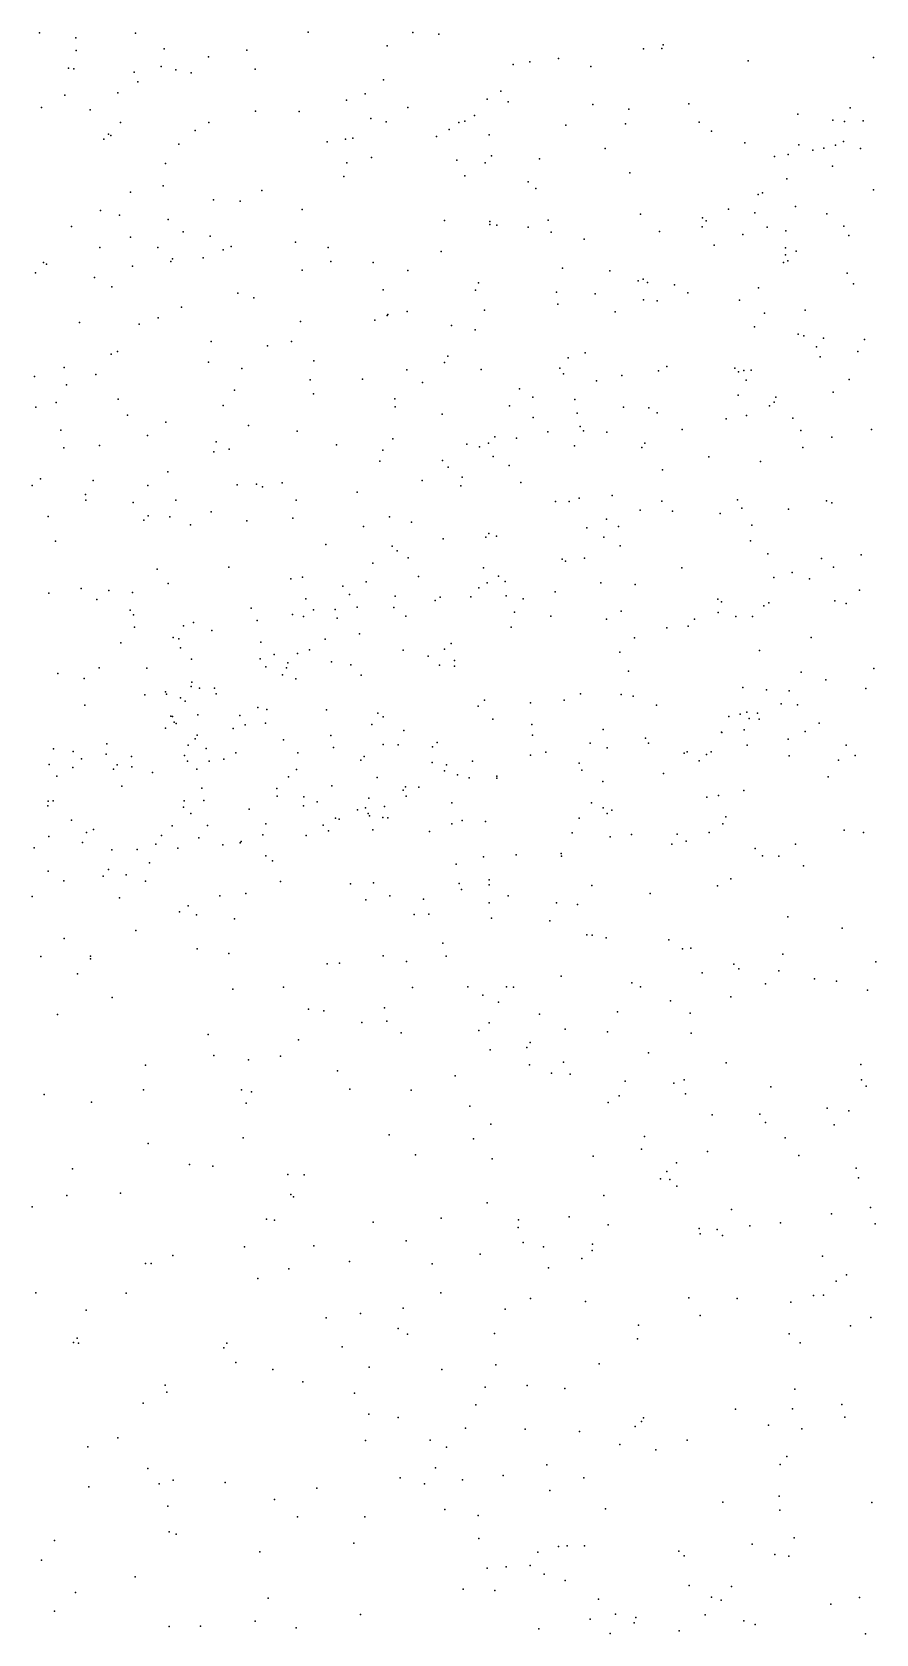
# Model space of a CAD drawing. Header units: metres. Extents: x -25 to 25, y -27.7 to 27.8.
# Drawn here: x -3.328 to -2.622, y -1.329 to 0.011 of the extents above; entities that cross this region are included whole.
import ezdxf

# ---------------------------------------------------------------- set-up
doc = ezdxf.new("R2010")
doc.units = ezdxf.units.M

msp = doc.modelspace()

# ---------------------------------------------------------------- linework, layer by layer
for p in [(-3.3221, 0.0105, -5.2995), (-3.2918, 0.0063, 15.3302), (-3.2419, 0.0101, 29.2762), (-3.0974, 0.0111, 29.151), (-3.0098, 0.0106, -6.7137), (-2.988, 0.0094, 14.866), (-2.8004, 0.0005, 19.9132), (-3.2916, -0.0043, 11.5527), (-3.2178, -0.003, -26.1182), (-3.1807, -0.0097, 15.4844), (-3.1487, -0.0042, -21.9352), (-3.0313, -0.0005, -20.7785), (-2.8878, -0.0111, -6.8192), (-2.8169, -0.003, 15.8234), (-2.8015, -0.0027, 14.9101), (-2.7292, -0.013, -6.8906), (-2.6243, -0.0101, -6.9194), (-3.2978, -0.019, 10.8103), (-3.2933, -0.0197, 12.3705), (-3.243, -0.0225, -6.692), (-3.2204, -0.0177, 11.7702), (-3.2081, -0.0205, 22.8855), (-3.1952, -0.023, 2.2448), (-3.1417, -0.02, -6.7133), (-2.9258, -0.0161, -21.9371), (-2.9119, -0.0137, -5.1428), (-2.8609, -0.0178, 22.6658), (-3.2566, -0.0397, -5.2744), (-3.24, -0.0306, 11.6841), (-3.0344, -0.0288, 22.7674), (-2.9363, -0.0384, 12.1616), (-3.3205, -0.0521, -6.7281), (-3.3009, -0.0418, 22.9804), (-3.0654, -0.0459, 12.4637), (-3.0497, -0.0406, -6.7887), (-3.014, -0.0521, 12.2129), (-2.9476, -0.045, 11.9884), (-2.9301, -0.0473, -6.8644), (-2.8591, -0.0496, 10.5577), (-2.8291, -0.0535, -6.9076), (-2.7789, -0.0491, 12.3589), (-2.6438, -0.0524, -8.1421), (-3.2798, -0.0541, 9.6992), (-3.2545, -0.0645, 12.4322), (-3.1806, -0.0646, 11.8997), (-3.1415, -0.0551, 14.477), (-3.1049, -0.0554, -22.1507), (-3.0448, -0.0612, 29.0495), (-3.0322, -0.064, 11.7678), (-2.9712, -0.0645, 12.3362), (-2.9664, -0.0636, 12.4354), (-2.9582, -0.0586, 14.5075), (-2.8818, -0.0669, -5.0943), (-2.8318, -0.0658, -26.1868), (-2.7703, -0.0644, 22.6326), (-2.6877, -0.0577, 15.9452), (-2.6584, -0.0627, -8.3743), (-2.6487, -0.0638, 22.5982), (-2.6331, -0.0632, 28.864), (-3.2684, -0.0786, -6.7752), (-3.2645, -0.0743, 20.3722), (-3.2626, -0.0756, 24.1972), (-3.1918, -0.0713, -5.2212), (-3.066, -0.0785, 12.1216), (-3.0601, -0.0778, 9.7208), (-2.9901, -0.0764, 2.4951), (-2.9794, -0.0705, 28.9847), (-2.946, -0.075, -12.4239), (-2.76, -0.0719, 21.9874), (-3.2056, -0.0826, 29.1613), (-3.0814, -0.0807, -6.8478), (-3.0444, -0.0938, -5.1184), (-2.944, -0.0925, 22.7218), (-2.849, -0.0864, 23.6042), (-2.7319, -0.0815, 9.8736), (-2.7071, -0.093, 22.7585), (-2.6957, -0.0914, -8.2822), (-2.6867, -0.0833, -8.1959), (-2.6752, -0.0877, -5.066), (-2.666, -0.086, -8.4816), (-2.6561, -0.0835, -6.9933), (-2.6495, -0.0806, -8.0523), (-2.6351, -0.0864, 14.9652), (-3.2168, -0.099, 15.436), (-3.0649, -0.0983, 23.9903), (-2.9729, -0.096, -26.3569), (-2.9492, -0.0983, -5.0875), (-2.9038, -0.0951, 28.9373), (-2.8282, -0.1068, 9.8449), (-2.6586, -0.101, -8.5892), (-3.2188, -0.1176, 22.9107), (-3.0674, -0.1098, 22.8021), (-2.9663, -0.1092, 23.87), (-2.9134, -0.1143, 15.7574), (-2.907, -0.1199, -6.9616), (-2.6969, -0.1117, 22.444), (-3.246, -0.1229, -5.2066), (-3.1765, -0.1292, -6.8836), (-3.1543, -0.1304, 2.399), (-3.136, -0.1214, 11.5781), (-2.7208, -0.1249, -7.0227), (-2.7171, -0.1234, -8.4413), (-2.6243, -0.121, -7.8925), (-3.2711, -0.1383, -6.8633), (-3.2552, -0.142, -12.4742), (-3.2145, -0.1458, 11.3968), (-3.1023, -0.1373, 10.731), (-2.9833, -0.1465, -6.9691), (-2.8967, -0.1463, -5.0377), (-2.8193, -0.1414, -22.1577), (-2.7674, -0.1444, -5.0207), (-2.7644, -0.147, -8.1842), (-2.7456, -0.137, -8.3751), (-2.7237, -0.1401, -8.0556), (-2.6896, -0.1349, -7.9693), (-2.6633, -0.141, -8.7147), (-3.2955, -0.1515, 12.5041), (-3.2461, -0.1604, 15.3552), (-3.202, -0.156, 20.2472), (-3.1794, -0.1598, 11.8797), (-2.9455, -0.1475, -22.3445), (-2.9454, -0.1498, 21.7662), (-2.9395, -0.1506, 12.339), (-2.9132, -0.1522, 14.6912), (-2.8941, -0.1563, 12.4852), (-2.8035, -0.1559, 15.8569), (-2.7676, -0.152, -8.2618), (-2.7336, -0.1584, -8.5309), (-2.7132, -0.1521, 14.6723), (-2.6978, -0.1551, -8.6474), (-2.6492, -0.1512, 12.4154), (-2.6449, -0.1592, 16.0156), (-3.2716, -0.1693, 11.2296), (-3.2231, -0.1692, 9.7227), (-3.1686, -0.171, -5.1357), (-3.1619, -0.1684, 15.4845), (-3.1079, -0.1648, 12.5659), (-3.0807, -0.1691, 15.5801), (-2.986, -0.1724, 12.5594), (-2.8664, -0.1622, -7.0259), (-2.7577, -0.1671, 22.6415), (-2.6981, -0.1695, 28.8785), (-2.6892, -0.1722, -7.0922), (-3.3188, -0.1817, 11.0065), (-3.3163, -0.1832, -5.1912), (-3.2444, -0.1848, 2.1232), (-3.2123, -0.1808, 11.7558), (-3.2109, -0.1786, 12.5618), (-3.1851, -0.1778, 10.8578), (-3.0784, -0.1808, -5.081), (-3.043, -0.1816, -6.9978), (-2.8846, -0.1865, 9.8418), (-2.6996, -0.1816, 14.8425), (-2.698, -0.1752, 10.6433), (-2.696, -0.1804, -5.0071), (-3.3256, -0.1905, -6.9202), (-3.2761, -0.1942, -20.8437), (-3.1025, -0.188, 9.7493), (-3.0139, -0.1885, 11.8889), (-2.9549, -0.1987, 15.7225), (-2.8451, -0.1886, 10.7083), (-2.8213, -0.1972, -8.2188), (-2.8172, -0.1956, -5.0008), (-2.8135, -0.1985, 12.1705), (-2.7909, -0.2005, 23.5065), (-2.6463, -0.1907, -7.1497), (-2.6411, -0.1996, -20.5549), (-3.2616, -0.2021, 22.9766), (-3.1562, -0.2073, 22.8876), (-3.1428, -0.2113, 11.9757), (-3.0347, -0.2045, 11.6746), (-2.9575, -0.205, 28.9502), (-2.8895, -0.2066, 22.7325), (-2.8572, -0.2079, 15.8145), (-2.8167, -0.2129, 12.4438), (-2.8054, -0.2138, 19.878), (-2.7796, -0.2072, 9.9023), (-2.7364, -0.2131, 22.0847), (-2.7206, -0.2029, -8.703), (-3.2033, -0.2191, -7.0007), (-3.0314, -0.2262, 15.6399), (-3.0307, -0.2251, 11.3956), (-3.0144, -0.2228, 12.1618), (-2.9499, -0.2217, -5.0273), (-2.8885, -0.2165, -7.095), (-2.8406, -0.2229, -8.3556), (-2.7156, -0.2241, -8.7749), (-2.6816, -0.2215, 12.2595), (-3.2887, -0.232, 15.2342), (-3.2388, -0.2332, 11.5684), (-3.2228, -0.2281, 11.6553), (-3.1038, -0.2311, -7.0484), (-3.0416, -0.2299, 20.0001), (-2.9775, -0.2343, 12.6236), (-2.9577, -0.238, -7.1053), (-2.7238, -0.2355, -7.8329), (-3.1784, -0.2478, 2.2609), (-3.1313, -0.2514, 15.5056), (-3.1112, -0.2478, -5.0722), (-2.6874, -0.2417, 15.9903), (-2.6826, -0.2432, -8.9093), (-2.672, -0.2523, -7.7217), (-2.6663, -0.2449, -22.5108), (-2.6319, -0.2461, -7.6453), (-3.2622, -0.2585, 29.0931), (-3.2569, -0.2562, 11.449), (-3.1807, -0.2652, -5.1026), (-3.0925, -0.2639, 28.9963), (-2.9834, -0.2655, 22.8075), (-2.9806, -0.26, 23.9199), (-2.8798, -0.2614, -8.2262), (-2.8657, -0.2572, 12.5899), (-2.6691, -0.2607, -7.2746), (-2.6376, -0.2562, 2.7996), (-3.3264, -0.2771, -7.0482), (-3.3015, -0.2696, 11.3476), (-3.275, -0.2753, 21.6762), (-3.1528, -0.2704, 24.1171), (-3.0958, -0.28, 12.6874), (-3.052, -0.2793, 21.7728), (-3.0148, -0.2715, -22.8304), (-2.9527, -0.2712, 11.2405), (-2.8869, -0.27, 11.9944), (-2.8836, -0.275, -8.4034), (-2.8562, -0.2808, 9.8937), (-2.8348, -0.2764, -8.6029), (-2.8042, -0.2724, -4.9798), (-2.7974, -0.2687, 15.876), (-2.7404, -0.2702, 23.2559), (-2.7373, -0.2732, 22.8964), (-2.7329, -0.272, -8.8408), (-2.7308, -0.2802, 11.08), (-2.7267, -0.2717, 22.6902), (-2.6447, -0.2795, -9.0463), (-3.2995, -0.2842, 15.1668), (-3.1591, -0.2886, 11.9036), (-3.0928, -0.2917, 22.8963), (-3.0016, -0.2821, 9.8108), (-2.9205, -0.2875, 28.9375), (-2.9095, -0.2944, -8.1456), (-2.7375, -0.2927, 15.9426), (-2.7061, -0.2943, -26.7879), (-2.6582, -0.2902, 19.8252), (-3.3253, -0.3029, 15.0751), (-3.3083, -0.2988, -5.1529), (-3.2564, -0.2961, -7.095), (-3.1685, -0.3013, -7.1206), (-3.0248, -0.2957, 2.4467), (-3.0245, -0.3024, 12.1338), (-2.9288, -0.3017, -12.6855), (-2.8742, -0.2963, -8.5328), (-2.8722, -0.3077, 23.7675), (-2.8334, -0.3027, 11.3347), (-2.8122, -0.3034, -7.8339), (-2.8055, -0.3074, -8.7258), (-2.7113, -0.3017, -7.6463), (-2.7074, -0.2986, -8.9574), (-3.2485, -0.3095, 2.0096), (-3.2164, -0.3152, 15.3349), (-3.1473, -0.3181, -26.813), (-2.9853, -0.3085, -7.1904), (-2.9091, -0.3113, -8.0771), (-2.8698, -0.3189, 22.7839), (-2.7845, -0.3214, 28.8953), (-2.7476, -0.3124, -7.7214), (-2.7307, -0.3097, -7.3793), (-2.6918, -0.3121, -7.5647), (-2.6259, -0.3215, -9.1145), (-3.3043, -0.3221, 12.6959), (-3.2719, -0.3349, 9.783), (-3.2319, -0.3266, 11.5048), (-3.1744, -0.3317, 20.0833), (-3.1066, -0.3229, -7.1626), (-3.0737, -0.3343, 15.558), (-3.0264, -0.3292, 15.6305), (-2.9647, -0.3338, -4.9928), (-2.9466, -0.333, -8.3221), (-2.9411, -0.3275, -8.2045), (-2.9231, -0.3288, -7.2458), (-2.8969, -0.3234, 12.2814), (-2.867, -0.3225, 12.6648), (-2.8474, -0.3237, 15.8211), (-2.8157, -0.333, -7.3132), (-2.6851, -0.3224, -7.4945), (-2.6592, -0.3279, 28.8634), (-3.3017, -0.3369, 23.0981), (-3.1764, -0.3401, 29.0295), (-3.1636, -0.338, 9.7993), (-3.0374, -0.348, -5.0022), (-3.0348, -0.3388, 12.7623), (-2.9849, -0.3473, 22.8473), (-2.954, -0.3359, 9.8723), (-2.9425, -0.3439, 12.7283), (-2.8746, -0.3351, 11.5597), (-2.8182, -0.3366, 9.9637), (-2.7621, -0.3443, 12.5999), (-2.7189, -0.3481, 22.1687), (-2.6834, -0.3366, -4.9625), (-3.2148, -0.3569, -5.0842), (-2.9801, -0.3531, 12.1902), (-2.9685, -0.3612, -8.398), (-2.9292, -0.3515, 15.729), (-2.8008, -0.3551, -7.3965), (-3.3282, -0.3682, 14.8716), (-3.3212, -0.3626, 29.0653), (-3.2773, -0.3641, -7.1642), (-3.2316, -0.3683, 11.4307), (-3.1568, -0.3677, -7.2025), (-3.1405, -0.3673, 22.9682), (-3.1357, -0.3694, 15.4578), (-3.119, -0.3661, 12.7881), (-3.0565, -0.3739, 22.9121), (-3.0019, -0.3641, -20.8063), (-2.9696, -0.3686, -8.1121), (-2.9193, -0.3658, -8.6201), (-3.2838, -0.3758, 15.0465), (-3.2835, -0.3807, -5.1108), (-3.2438, -0.3825, 12.7931), (-3.2082, -0.3805, 11.6813), (-3.1075, -0.3805, 12.0275), (-2.8903, -0.3818, 9.9582), (-2.879, -0.3818, -7.8228), (-2.8705, -0.3789, -7.3811), (-2.8429, -0.3767, -4.957), (-2.8014, -0.3813, 12.7081), (-2.7381, -0.3803, 12.4987), (-2.7344, -0.3872, 21.9257), (-2.6955, -0.388, 15.9774), (-2.6637, -0.381, -9.1204), (-2.6591, -0.3827, 11.3394), (-3.3148, -0.3942, 11.1661), (-3.2348, -0.3974, 15.1643), (-3.2313, -0.3936, 23.0649), (-3.2131, -0.3946, 15.254), (-3.1957, -0.4011, 11.7978), (-3.1786, -0.3904, 15.3514), (-3.1486, -0.3978, 11.9448), (-3.1103, -0.3957, 9.8568), (-3.0293, -0.3944, -7.274), (-3.0108, -0.3991, -8.2671), (-2.8477, -0.3966, 11.7492), (-2.8196, -0.3889, -7.5574), (-2.7924, -0.3897, 22.7889), (-2.7527, -0.3917, 23.5599), (-2.7261, -0.4016, -9.0625), (-3.3088, -0.4149, 14.6861), (-3.051, -0.4025, 12.8436), (-2.9845, -0.4129, -8.6483), (-2.9488, -0.4114, -27.0045), (-2.9463, -0.4086, -7.3904), (-2.9398, -0.4106, -8.7415), (-2.8643, -0.4037, -8.8417), (-2.85, -0.4114, 12.7811), (-2.8378, -0.4025, 19.9027), (-2.7274, -0.4146, -4.9501), (-3.0826, -0.4176, -5.0143), (-3.0271, -0.4192, -8.4398), (-3.0229, -0.423, 15.5951), (-3.0138, -0.4287, -7.3456), (-2.8362, -0.4189, -8.9109), (-2.7127, -0.4254, 23.2922), (-2.6347, -0.4263, -9.1895), (-3.2238, -0.4383, 11.2496), (-3.1638, -0.4366, 12.8871), (-3.0433, -0.4332, 28.9724), (-2.9506, -0.4373, -7.8803), (-2.8849, -0.43, -7.5852), (-2.882, -0.4317, -7.505), (-2.8662, -0.429, 10.025), (-2.7848, -0.4372, -9.0355), (-2.6925, -0.441, 22.929), (-2.668, -0.4294, 10.3082), (-2.6577, -0.4365, 22.7584), (-3.2873, -0.4545, -7.2463), (-3.2146, -0.4502, 11.5962), (-3.112, -0.4464, 2.1007), (-3.1021, -0.4451, -7.3038), (-3.0685, -0.4524, -8.4984), (-3.0487, -0.4488, -8.2081), (-3.005, -0.4445, -8.737), (-2.9545, -0.454, 23.9232), (-2.9477, -0.4497, 15.6865), (-2.9381, -0.4441, -4.9717), (-2.9325, -0.4485, -8.8603), (-2.8526, -0.4497, 12.3197), (-2.8237, -0.4512, 10.1027), (-2.7077, -0.4452, -9.129), (-2.6778, -0.4463, 12.6965), (-3.3144, -0.4584, 14.3525), (-3.2741, -0.4637, -5.0995), (-3.2642, -0.4562, 20.1297), (-3.2443, -0.4577, 14.9655), (-3.0992, -0.4631, 15.4553), (-3.0629, -0.4594, -8.61), (-3.0247, -0.4609, 12.9587), (-2.9911, -0.4646, -8.8251), (-2.987, -0.4617, -7.433), (-2.9612, -0.4615, 22.923), (-2.9316, -0.4607, -7.6298), (-2.9174, -0.463, -7.7145), (-2.8906, -0.4572, 15.7502), (-2.7545, -0.4634, 15.9053), (-2.7516, -0.4655, 12.373), (-2.7162, -0.469, 11.9216), (-2.7118, -0.4666, 2.7739), (-2.6566, -0.4648, 11.5084), (-2.6471, -0.4669, 10.4231), (-2.6361, -0.456, 16.0314), (-3.2464, -0.4727, 12.9311), (-3.2434, -0.4766, 14.6942), (-3.145, -0.471, 29.0106), (-3.1399, -0.4812, 12.9861), (-3.1106, -0.4761, -8.4408), (-3.1013, -0.478, 9.9387), (-3.0928, -0.4722, -8.3691), (-3.0749, -0.472, 12.0803), (-3.073, -0.4793, -8.6825), (-3.0563, -0.4702, -12.8123), (-3.0257, -0.4703, -8.0178), (-3.0157, -0.4776, 9.97), (-2.9247, -0.4742, 12.2537), (-2.8943, -0.4777, -8.9717), (-2.8477, -0.4802, 22.9001), (-2.8354, -0.4734, 15.8123), (-2.7742, -0.4802, -4.9465), (-2.7544, -0.4747, 22.8626), (-2.7396, -0.478, -27.0774), (-2.7256, -0.4779, -22.854), (-3.2428, -0.4867, 9.9093), (-3.2104, -0.4954, 15.038), (-3.2018, -0.4858, -26.9898), (-3.1933, -0.4828, -7.3074), (-3.178, -0.4897, -5.0549), (-3.0543, -0.4923, -7.4157), (-2.9276, -0.4868, 12.9581), (-2.8243, -0.4958, -9.0582), (-2.7974, -0.4875, 28.8897), (-2.7794, -0.4861, -20.7724), (-2.6765, -0.4956, 23.1071), (-3.254, -0.4999, 23.1995), (-3.2056, -0.4966, 11.7738), (-3.2043, -0.5041, 11.3228), (-3.137, -0.4994, -8.5575), (-3.1064, -0.5089, -5.0212), (-3.0962, -0.5058, -8.7591), (-3.0832, -0.497, -8.1325), (-3.018, -0.5061, -7.8968), (-2.9833, -0.5053, 15.6333), (-2.9777, -0.5006, -7.5297), (-2.8367, -0.5078, 23.785), (-2.7197, -0.5063, 11.7068), (-3.2721, -0.5209, 10.9512), (-3.2324, -0.521, 11.0283), (-3.1949, -0.5137, 14.5861), (-3.1376, -0.5134, -8.6485), (-3.1327, -0.5201, -8.2981), (-3.1258, -0.5096, 19.9979), (-3.1154, -0.5208, 13.0691), (-3.1143, -0.5166, -8.2138), (-3.0779, -0.5159, -8.0615), (-3.0617, -0.5184, -8.8599), (-2.9969, -0.511, 12.1802), (-2.9875, -0.5185, -7.6381), (-2.975, -0.5147, -8.9526), (-2.975, -0.5196, 28.9592), (-2.624, -0.5214, -9.2651), (-3.3068, -0.5257, -7.3081), (-3.2849, -0.5297, 13.0106), (-3.1946, -0.5329, 11.2223), (-3.1188, -0.5268, 24.1053), (-3.1076, -0.53, 23.1141), (-3.0531, -0.527, 15.4857), (-2.8293, -0.5237, 10.2504), (-2.685, -0.5245, 10.4951), (-2.6643, -0.5309, 12.9142), (-3.234, -0.5435, -5.0754), (-3.2166, -0.541, -20.8855), (-3.2158, -0.5429, 13.0608), (-3.2042, -0.5459, 29.0383), (-3.2003, -0.5487, -8.628), (-3.1953, -0.5364, -8.516), (-3.1882, -0.5378, 14.9129), (-3.1757, -0.5379, 15.1041), (-3.1743, -0.5426, 14.7092), (-2.9497, -0.548, 13.1381), (-2.8833, -0.548, -9.0795), (-2.8695, -0.5426, 28.9152), (-2.8356, -0.5432, 13.0833), (-2.8255, -0.5446, -4.9448), (-2.7338, -0.5373, 12.9874), (-2.7139, -0.5394, 13.9396), (-2.6949, -0.5402, 13.8503), (-2.6307, -0.5381, 13.723), (-3.2843, -0.5522, 14.1606), (-3.2124, -0.5614, -8.7314), (-3.2109, -0.5617, 11.5828), (-3.1896, -0.5601, -8.8151), (-3.1546, -0.5607, -5.0385), (-3.1396, -0.554, 14.5335), (-3.1319, -0.5558, -7.4517), (-3.0819, -0.5559, -7.9526), (-3.039, -0.5587, -7.5829), (-3.0345, -0.5618, -7.7882), (-2.9551, -0.5529, 10.1455), (-2.9113, -0.5502, 15.6961), (-2.8059, -0.552, -9.1345), (-2.7453, -0.5617, 13.0708), (-2.7358, -0.5597, 15.8981), (-2.7304, -0.558, 13.7616), (-2.7214, -0.5588, 12.3768), (-2.7015, -0.551, -4.9413), (-2.688, -0.5518, 23.3793), (-3.2168, -0.5712, 1.784), (-3.2094, -0.5662, 10.9143), (-3.2079, -0.5673, -8.3847), (-3.1601, -0.5717, 11.9329), (-3.1501, -0.5686, -8.8746), (-3.1332, -0.5671, 15.2296), (-3.044, -0.5682, -4.9884), (-3.0174, -0.5732, -9.0226), (-2.9429, -0.5639, 23.0344), (-2.9103, -0.5683, -4.9601), (-2.8505, -0.5724, 10.3704), (-2.7514, -0.5746, 22.9653), (-2.7512, -0.5751, -9.1998), (-2.7327, -0.5726, 13.1653), (-2.7284, -0.5633, 14.0564), (-2.7199, -0.5637, 13.6112), (-2.6814, -0.5742, 14.1645), (-2.6699, -0.5671, 15.965), (-3.3105, -0.5886, -5.1066), (-3.2659, -0.5844, -8.5678), (-3.1977, -0.5855, 10.0422), (-3.1918, -0.5803, -8.2474), (-3.1901, -0.5771, 11.4106), (-3.1827, -0.5884, -8.1632), (-3.1179, -0.5812, 14.2544), (-3.0784, -0.5774, 28.991), (-3.0763, -0.5876, 15.361), (-3.0345, -0.585, 23.1235), (-3.022, -0.5853, 13.2538), (-2.9933, -0.5869, 14.1401), (-2.9895, -0.5833, 2.0704), (-2.9097, -0.5772, 13.2278), (-2.8613, -0.5838, 14.0003), (-2.8471, -0.5879, 13.7137), (-2.8152, -0.5796, 14.0751), (-2.8125, -0.5838, 13.621), (-2.7302, -0.5856, 13.3748), (-2.6958, -0.5805, 2.6643), (-2.6473, -0.5856, 13.4991), (-3.3142, -0.6017, -8.6864), (-3.294, -0.5909, 13.1147), (-3.2871, -0.5969, 14.068), (-3.2664, -0.593, -8.8204), (-3.2571, -0.6019, 10.7777), (-3.2453, -0.5951, 23.2982), (-3.2009, -0.5941, 14.0836), (-3.1983, -0.5989, -12.991), (-3.1802, -0.5989, 11.3207), (-3.168, -0.5974, -8.9626), (-3.158, -0.592, 11.1689), (-3.106, -0.592, 10.0936), (-3.0532, -0.5982, -7.7196), (-3.0506, -0.595, 14.4129), (-2.9935, -0.6001, 10.2147), (-2.9817, -0.6019, 14.2392), (-2.9599, -0.599, -9.0894), (-2.9113, -0.5938, 14.0853), (-2.8986, -0.5913, 13.3772), (-2.8705, -0.6006, 13.5151), (-2.7827, -0.5923, 15.8288), (-2.7803, -0.5912, 13.4822), (-2.7703, -0.5986, 14.1846), (-2.7641, -0.5935, -4.9415), (-2.7603, -0.5911, 13.2666), (-2.695, -0.5946, -9.2595), (-2.6536, -0.5981, 13.2356), (-2.6398, -0.5941, 21.5793), (-3.3077, -0.6114, 10.1131), (-3.2943, -0.6043, -8.4609), (-3.2603, -0.6056, -8.8994), (-3.2448, -0.6037, 21.838), (-3.2275, -0.6084, 13.1996), (-3.1905, -0.6057, -7.4538), (-3.1138, -0.612, 15.1506), (-3.107, -0.6058, -7.5401), (-3.0397, -0.6125, 13.3803), (-2.9832, -0.6071, 13.9426), (-2.9723, -0.6105, 14.3669), (-2.9627, -0.613, 28.9579), (-2.9395, -0.6116, 13.5629), (-2.9395, -0.6133, 13.7122), (-2.8684, -0.6064, 10.4927), (-2.8509, -0.6161, 14.2501), (-2.8, -0.6092, 23.037), (-2.6622, -0.612, 22.9798), (-3.2533, -0.6199, -8.9889), (-3.1864, -0.6214, -9.0351), (-3.1237, -0.6219, -7.8704), (-3.1232, -0.6281, 11.0868), (-3.101, -0.6287, 13.9202), (-3.0777, -0.6195, -9.0715), (-3.0466, -0.6299, 14.5925), (-3.018, -0.6231, 14.4893), (-3.0158, -0.6205, 12.1638), (-3.0155, -0.6283, 20.0137), (-3.0048, -0.6206, 13.8256), (-2.7639, -0.629, 12.3585), (-2.7541, -0.6278, 14.2885), (-2.7329, -0.6236, 2.4876), (-3.3151, -0.6362, -8.3238), (-3.3148, -0.6324, 13.9796), (-3.3106, -0.632, 23.4087), (-3.2016, -0.6375, 10.1758), (-3.2011, -0.6321, 13.987), (-3.1954, -0.6427, 13.3188), (-3.1847, -0.6318, 11.8475), (-3.1466, -0.6392, 10.7312), (-3.1012, -0.6364, -7.7575), (-3.0899, -0.6331, -27.1721), (-3.056, -0.6396, 10.8883), (-3.0495, -0.6381, -4.9987), (-3.0472, -0.6426, 13.7084), (-3.0336, -0.6368, 13.6251), (-2.9771, -0.6337, 10.3852), (-2.8602, -0.6339, 14.3398), (-2.8505, -0.638, -9.2071), (-2.8471, -0.6428, 23.1045), (-2.8434, -0.6399, 10.6647), (-3.2953, -0.6482, -8.2191), (-3.2769, -0.6562, 10.2352), (-3.2111, -0.6531, 23.3508), (-3.1817, -0.6529, -7.9423), (-3.1329, -0.6513, 10.645), (-3.0848, -0.6525, 14.9323), (-3.0745, -0.6465, 1.8182), (-3.0715, -0.6474, 14.8053), (-3.0461, -0.6447, 10.7277), (-3.0433, -0.6563, 10.9706), (-3.035, -0.6461, 10.2843), (-3.0308, -0.6464, 23.2018), (-2.9772, -0.6514, 10.6049), (-2.9686, -0.6485, -9.1718), (-2.9491, -0.6493, 10.8414), (-2.8706, -0.6466, 15.6856), (-2.7503, -0.6514, 23.6731), (-2.748, -0.6456, -9.2709), (-2.6489, -0.6566, 14.3829), (-3.3143, -0.662, 10.3153), (-3.2861, -0.6671, 1.5924), (-3.2829, -0.6587, 13.9023), (-3.2248, -0.6684, 13.804), (-3.2202, -0.6612, 10.5672), (-3.1889, -0.6631, 13.4431), (-3.1688, -0.6689, -7.5853), (-3.1544, -0.6674, 10.4129), (-3.1535, -0.6661, 13.6118), (-3.1353, -0.6607, -22.9166), (-3.099, -0.6612, 10.5332), (-3.0803, -0.6573, 15.0231), (-2.9959, -0.6579, 15.4646), (-2.8766, -0.6589, 28.9066), (-2.8446, -0.6622, -20.8831), (-2.8267, -0.6604, -27.2276), (-2.7931, -0.6685, -4.9487), (-2.7886, -0.66, 21.5811), (-2.7811, -0.6659, 15.7877), (-2.7618, -0.6586, 10.7085), (-2.6896, -0.6685, 15.8967), (-2.6327, -0.6587, -9.3376), (-3.3265, -0.6715, -9.0463), (-3.2617, -0.6732, 10.4835), (-3.2405, -0.6729, 10.3881), (-3.2064, -0.6718, -7.5006), (-3.1327, -0.6781, 23.3248), (-3.1273, -0.6823, -9.1646), (-2.9507, -0.679, 23.2064), (-2.9232, -0.6772, 15.5844), (-2.8857, -0.6763, 14.5074), (-2.8854, -0.6785, -4.9637), (-2.7235, -0.6719, 28.8342), (-2.7173, -0.6781, -4.9458), (-2.7037, -0.6785, 14.4527), (-3.3149, -0.6909, -8.1359), (-3.269, -0.6951, -8.0341), (-3.2643, -0.6897, 13.5396), (-3.2496, -0.694, -9.1275), (-3.2302, -0.684, 13.7046), (-2.9735, -0.6852, -4.9841), (-2.6828, -0.6865, 12.3874), (-3.3019, -0.699, -7.4651), (-3.2335, -0.6994, 20.0898), (-3.1494, -0.7096, -5.0573), (-3.1204, -0.6997, 29.0119), (-3.062, -0.7015, -9.2246), (-3.0427, -0.7007, 24.0312), (-2.971, -0.7012, 21.6313), (-2.969, -0.7063, 11.005), (-2.9459, -0.7024, -13.2067), (-2.9458, -0.6981, 1.937), (-2.86, -0.7029, 14.5941), (-2.8113, -0.7098, 23.2039), (-2.7549, -0.7032, 14.5246), (-2.7438, -0.6974, -9.3231), (-3.3283, -0.7121, 23.5017), (-3.2551, -0.7134, -7.9536), (-3.1977, -0.7201, -7.6662), (-3.1714, -0.7117, 23.4099), (-3.0492, -0.715, 11.1494), (-3.029, -0.7117, 15.1154), (-3.001, -0.7143, 12.185), (-2.946, -0.7174, 15.5022), (-2.93, -0.7117, 14.7216), (-2.8896, -0.7174, 10.9139), (-2.872, -0.7189, 12.2972), (-3.2049, -0.7251, 11.7344), (-3.1908, -0.7274, -7.7418), (-3.159, -0.7308, -9.2268), (-3.0087, -0.7273, 28.9688), (-2.9964, -0.7271, 15.344), (-2.944, -0.7304, 23.3219), (-2.8952, -0.7326, -9.2966), (-2.696, -0.7292, 23.1849), (-3.3016, -0.7473, 29.052), (-3.2416, -0.7407, -7.5961), (-2.8641, -0.7442, 15.623), (-2.8598, -0.7444, 20.1101), (-2.848, -0.7468, 14.6833), (-2.7955, -0.7483, 10.8671), (-2.6505, -0.7386, 28.7731), (-3.3211, -0.7625, -7.5076), (-3.2795, -0.7621, -9.2159), (-3.1901, -0.756, 23.5193), (-3.1638, -0.7598, 11.9149), (-3.0345, -0.7619, 23.4403), (-2.9848, -0.7511, 11.0845), (-2.982, -0.762, 15.0218), (-2.7843, -0.7559, 23.3307), (-2.7771, -0.7554, 2.1429), (-2.7001, -0.7603, 23.285), (-3.2904, -0.7768, -7.8521), (-3.2794, -0.7644, 23.5546), (-3.0816, -0.7684, 12.0708), (-3.0712, -0.7679, -9.2914), (-3.0151, -0.7666, -5.0081), (-2.7677, -0.776, 15.7167), (-2.7413, -0.7689, 12.3628), (-2.7369, -0.7727, 14.656), (-2.7037, -0.7745, 15.7999), (-2.6223, -0.7668, 23.2514), (-3.1604, -0.7896, -9.2881), (-3.1181, -0.788, -5.0606), (-3.0102, -0.7884, 23.5168), (-2.9639, -0.7878, -9.3338), (-2.9313, -0.7877, 23.9157), (-2.9257, -0.7879, 23.4827), (-2.8856, -0.7788, 14.7904), (-2.8265, -0.7845, 23.4275), (-2.8193, -0.7877, 23.7836), (-2.7146, -0.7853, 10.8412), (-2.6738, -0.7811, 2.3308), (-2.6552, -0.7831, -9.385), (-2.6294, -0.7906, -4.9516), (-3.2614, -0.7968, -7.7242), (-2.9512, -0.7947, 28.9453), (-2.938, -0.8007, 15.323), (-2.7942, -0.7994, 14.7289), (-2.7436, -0.7961, 23.4363), (-3.307, -0.811, -7.6664), (-3.097, -0.8064, 11.3115), (-3.0842, -0.8079, 28.994), (-3.0335, -0.8053, 11.1961), (-3.0315, -0.8164, 12.1235), (-2.9037, -0.8107, 15.4391), (-2.8385, -0.8086, 23.5281), (-2.7777, -0.8097, 28.8295), (-3.181, -0.8276, 1.4754), (-3.0525, -0.8177, -9.3411), (-3.0195, -0.8263, 1.6311), (-2.9545, -0.8242, 23.6209), (-2.9459, -0.8179, -13.4175), (-2.8822, -0.8231, 10.9964), (-2.8469, -0.8254, 12.2997), (-2.7769, -0.8266, 15.6488), (-3.1054, -0.832, 12.0177), (-2.9452, -0.8404, -27.2803), (-2.9143, -0.8385, 15.1158), (-2.9116, -0.8344, -4.9988), (-2.8125, -0.8429, 10.9517), (-3.2335, -0.8533, -5.1541), (-3.1764, -0.8452, 11.6088), (-3.1472, -0.8489, 11.9071), (-3.1206, -0.8459, 11.4231), (-2.9123, -0.853, 21.4698), (-2.8837, -0.8509, 28.8921), (-2.7477, -0.8513, 23.5851), (-2.635, -0.8528, 15.7988), (-3.0728, -0.8581, 23.6878), (-2.9744, -0.8623, -5.0252), (-2.8938, -0.86, 15.2412), (-2.8781, -0.8607, 15.3702), (-2.832, -0.8668, 15.4852), (-2.7914, -0.8683, -23.0249), (-2.7828, -0.8655, 14.8494), (-2.6344, -0.8656, 23.523), (-2.6304, -0.8709, -9.4147), (-3.3183, -0.8779, 29.0383), (-3.2786, -0.8842, -13.8716), (-3.2351, -0.8739, -9.3317), (-3.1532, -0.874, 11.5227), (-3.1448, -0.8757, 21.5313), (-3.0624, -0.8734, -5.0721), (-3.0113, -0.8741, 28.9562), (-2.8464, -0.8845, 14.9965), (-2.8371, -0.8789, 23.6617), (-2.7817, -0.8772, -9.4025), (-2.7102, -0.8714, -4.9769), (-3.1493, -0.8851, -5.1254), (-2.9622, -0.8877, -13.6219), (-2.7594, -0.8949, 20.2748), (-2.7194, -0.8942, 28.7427), (-2.663, -0.8894, 14.7824), (-2.6449, -0.8916, 2.2225), (-2.9445, -0.9027, 12.2041), (-2.7147, -0.9012, 15.643), (-2.6573, -0.9032, 15.7081), (-3.2312, -0.9188, 24.192), (-3.1518, -0.9141, 11.8416), (-3.0297, -0.9116, 11.2718), (-2.9589, -0.9149, 23.7697), (-2.8184, -0.9235, 28.8209), (-2.8161, -0.9129, -5.0017), (-2.6983, -0.9141, 10.9148), (-3.1967, -0.9364, -9.3888), (-3.177, -0.9377, -5.1636), (-3.0076, -0.9282, -9.4135), (-2.9435, -0.9317, 11.1451), (-2.859, -0.9295, -9.4234), (-2.7893, -0.9349, 10.9924), (-2.7633, -0.9256, 15.5079), (-2.6869, -0.9289, -9.4259), (-3.2945, -0.9399, 1.2793), (-3.1145, -0.9447, 1.3858), (-3.1007, -0.945, -9.412), (-2.8026, -0.9484, 15.2713), (-2.7972, -0.9424, 15.3745), (-2.7947, -0.9489, 1.8001), (-2.6389, -0.9396, -13.7089), (-2.6369, -0.9475, 23.6507), (-3.2994, -0.9623, 29.018), (-3.2543, -0.9605, -14.2432), (-3.112, -0.9616, -5.1457), (-3.1095, -0.9635, 23.8456), (-2.8501, -0.9623, 23.7957), (-2.7889, -0.9546, 23.7533), (-3.3284, -0.9719, -5.2203), (-2.9476, -0.9686, -9.4418), (-2.7433, -0.974, 15.1032), (-2.6594, -0.9777, 14.9511), (-2.627, -0.9725, 10.8978), (-3.1322, -0.9821, 11.5957), (-3.1255, -0.983, 20.1508), (-3.0429, -0.9846, 28.945), (-2.9861, -0.9813, 23.867), (-2.9217, -0.9891, 28.8862), (-2.9215, -0.9828, 20.2392), (-2.8789, -0.9801, -5.0448), (-2.8463, -0.9869, 23.8289), (-2.7701, -0.99, -27.3036), (-2.7552, -0.9908, -5.021), (-2.7278, -0.9877, 15.4367), (-2.7021, -0.9851, 1.9759), (-2.623, -0.986, 28.5871), (-3.0927, -1.0044, -14.3726), (-3.0155, -1.0002, 11.3193), (-2.9176, -1.0018, -13.9598), (-2.9005, -1.0052, 12.1974), (-2.8594, -1.003, 11.1024), (-2.7693, -0.9944, 12.3102), (-2.7508, -0.9959, -9.4643), (-3.2105, -1.0126, 28.9939), (-3.1507, -1.0053, -9.4398), (-3.0629, -1.0175, 11.9645), (-2.9534, -1.0114, 12.1259), (-2.8684, -1.0151, 1.5877), (-2.8598, -1.0084, -9.4724), (-2.6671, -1.0131, 23.6228), (-3.2334, -1.0193, 23.9052), (-3.2288, -1.0192, -5.2157), (-3.1395, -1.0318, -5.188), (-3.1135, -1.0236, 11.7142), (-2.9935, -1.0196, -5.117), (-2.8963, -1.0228, -21.0773), (-2.647, -1.0286, -5.0269), (-3.3252, -1.0438, 1.1391), (-3.2497, -1.0441, 21.3695), (-2.9863, -1.0438, 23.9378), (-2.6556, -1.0339, 15.0949), (-3.2832, -1.0582, -9.4347), (-3.0179, -1.0565, 23.9794), (-2.9325, -1.0574, -5.1193), (-2.9113, -1.0486, 11.1985), (-2.8653, -1.051, -5.0852), (-2.7789, -1.0479, 20.4056), (-2.7384, -1.0486, -14.2456), (-2.6936, -1.0516, 10.9921), (-2.6746, -1.0459, 15.2232), (-2.6662, -1.0456, 15.3685), (-3.0823, -1.0648, 11.6117), (-3.0535, -1.0612, -5.1743), (-2.8209, -1.0708, 23.8911), (-2.7694, -1.0627, 28.6937), (-2.6435, -1.0714, 28.5204), (-2.6266, -1.0643, 15.443), (-3.2938, -1.0853, -22.8239), (-3.2907, -1.0817, 23.961), (-3.0221, -1.0737, 28.9005), (-3.0142, -1.0785, -9.4944), (-2.9415, -1.0778, 21.3334), (-2.8218, -1.0824, 11.1218), (-2.695, -1.078, 23.8329), (-3.2894, -1.086, -5.2828), (-3.1678, -1.0898, 28.9551), (-3.1654, -1.0859, 24.1712), (-3.0688, -1.0889, 11.802), (-2.6858, -1.0857, 21.2763), (-3.1579, -1.102, -5.2493), (-3.1268, -1.108, 24.0186), (-3.0464, -1.1061, 11.5427), (-2.9855, -1.1078, 11.3693), (-2.9403, -1.104, 12.0722), (-2.8538, -1.1033, 28.7615), (-3.2169, -1.1211, 24.0281), (-3.1017, -1.1183, -9.5014), (-2.9494, -1.1226, 28.8339), (-2.9141, -1.1214, -5.1598), (-2.8827, -1.1238, 23.8116), (-2.6902, -1.1243, 1.8546), (-3.2355, -1.136, -5.3077), (-3.2155, -1.1268, -9.4831), (-3.0586, -1.1276, -5.225), (-2.9572, -1.1376, -9.5192), (-2.6509, -1.1371, -9.5005), (-3.0465, -1.1453, 24.0374), (-3.0222, -1.1482, 11.8503), (-2.8186, -1.1513, 23.9372), (-2.8167, -1.1483, 28.6714), (-2.7398, -1.1411, 28.5826), (-2.692, -1.1409, 11.0386), (-2.6484, -1.1477, 12.3229), (-3.2567, -1.1651, 28.9477), (-2.9656, -1.1569, 12.0108), (-2.9159, -1.1578, 1.3807), (-2.8703, -1.1599, 12.1224), (-2.8237, -1.1555, 20.525), (-2.7123, -1.1546, -5.1297), (-2.6842, -1.1576, 28.45), (-3.2816, -1.1727, -9.4843), (-3.0493, -1.1674, 28.851), (-2.9952, -1.1671, 20.3201), (-2.9817, -1.1728, -5.2253), (-2.8367, -1.1707, 11.2124), (-2.8065, -1.1751, 12.1793), (-2.7804, -1.167, -5.1489), (-3.2315, -1.1907, -27.2071), (-2.9909, -1.1901, 11.5294), (-2.8977, -1.1878, 28.7363), (-2.7025, -1.1874, 20.7198), (-2.697, -1.1808, 23.8938), (-3.281, -1.206, -5.3684), (-3.2219, -1.2035, 21.1979), (-3.2103, -1.2006, 1.0461), (-3.1668, -1.2024, -5.3275), (-3.0204, -1.1986, -9.5462), (-2.9999, -1.2036, 11.7843), (-2.9683, -1.2002, 11.9226), (-2.9343, -1.1966, 11.3788), (-2.8667, -1.1985, 24.0028), (-3.1254, -1.2167, -9.5399), (-3.0902, -1.2071, -5.2969), (-2.8953, -1.2091, 12.0423), (-2.7503, -1.219, 28.4793), (-2.7032, -1.214, -5.1753), (-2.6257, -1.2193, 11.0326), (-3.2148, -1.2222, 20.1953), (-3.1062, -1.2313, 24.1343), (-3.05, -1.2313, 24.1197), (-2.983, -1.2251, 1.2347), (-2.9551, -1.2302, -21.15), (-2.8487, -1.2244, -5.2123), (-2.7026, -1.2255, -9.5369), (-3.2136, -1.2437, 24.1824), (-3.2077, -1.2458, 28.9115), (-3.3095, -1.2511, -9.5011), (-3.0592, -1.2531, 28.8224), (-2.9547, -1.2494, 28.7492), (-2.8878, -1.2561, -9.5585), (-2.8807, -1.2556, 20.7181), (-2.8661, -1.2554, 11.338), (-2.7258, -1.2541, 21.115), (-2.6908, -1.2488, 28.2725), (-3.3204, -1.2674, 21.0872), (-3.1378, -1.2606, -5.3663), (-2.9318, -1.2731, 11.5443), (-2.9116, -1.2719, 28.67), (-2.9053, -1.2607, 11.4405), (-2.7873, -1.2599, 23.9935), (-2.7828, -1.2638, -14.6326), (-2.7069, -1.2628, 23.9408), (-2.6952, -1.2642, 12.2172), (-3.2421, -1.2813, -9.5323), (-2.9476, -1.2741, 11.7466), (-2.8998, -1.2792, 24.0777), (-2.8822, -1.2846, 23.8253), (-3.2919, -1.2944, 0.9096), (-3.1309, -1.2992, 20.3723), (-2.9676, -1.2916, -9.5611), (-2.9413, -1.2927, -5.3131), (-2.7785, -1.2887, 1.4657), (-2.7599, -1.2983, -5.2631), (-2.7431, -1.2895, 12.142), (-2.636, -1.2988, -23.2178), (-3.3097, -1.3102, -5.4349), (-3.0537, -1.3128, 21.0473), (-2.8544, -1.3001, 20.992), (-2.8401, -1.3126, -5.2928), (-2.7652, -1.3131, -9.5479), (-2.7519, -1.301, 28.3132), (-2.66, -1.3043, -5.254), (-3.2137, -1.3229, 20.9851), (-3.1875, -1.3227, -5.4228), (-3.1416, -1.3186, -23.0306), (-3.1073, -1.3241, 24.1943), (-2.9045, -1.325, 11.6772), (-2.8615, -1.3169, 28.5551), (-2.8245, -1.3198, 28.4538), (-2.8233, -1.3155, -27.2696), (-2.7869, -1.3267, 11.3079), (-2.7329, -1.3181, 23.774), (-2.7235, -1.3214, 28.1751), (-2.8446, -1.3289, 11.4405), (-2.6311, -1.3292, 11.1195)]:
    msp.add_point(p)

doc.saveas('drawing.dxf')
